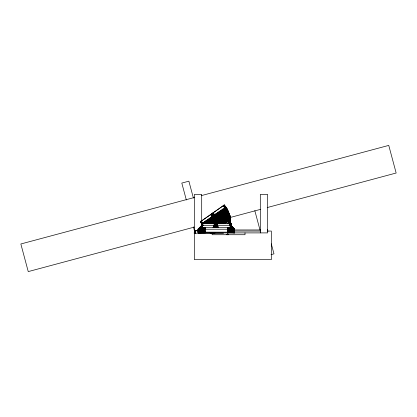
<?xml version="1.0" encoding="UTF-8"?>
<svg xmlns="http://www.w3.org/2000/svg" width="417" height="417" viewBox="0 0 417 417"><rect width="100%" height="100%" fill="white"/><g stroke="black" fill="none" stroke-linecap="round" stroke-linejoin="round"><path stroke-width="0.63" d="M223.533 233.249L194.228 233.249L194.437 230.684L198.283 230.684M194.499 233.249L194.645 230.684L194.405 230.867L193.551 226.911M194.755 233.249L194.885 230.684L194.619 233.249M195.276 233.249L195.396 230.684L195.083 230.867L195.083 233.249M198.044 232.16L198.08 229.23L201.698 225.566L230.997 225.566L234.667 229.23L234.667 232.16L198.033 232.16L198.033 229.23L201.698 225.566L198.216 229.23L198.138 232.16L198.445 232.894L198.08 232.16L198.409 232.894L267.631 232.894L267.636 194.426L260.307 194.426L260.307 232.894M214.348 225.566L213.212 227.395L214.171 225.566L213.984 221.568L213.249 218.576L210.694 214.526C213.254 216.762 215.016 221.578 214.541 225.566L213.468 227.395C215.016 224.727 214.369 221.328 213.249 218.576L201.698 223.736L201.792 225.566L198.32 229.23L198.32 232.16L198.69 232.894L198.445 229.23L200.28 227.395L198.591 229.23L198.591 232.16L198.966 232.894L198.758 229.23L201.969 225.566L201.953 223.648L200.561 221.396L201.838 223.632M202.083 225.566L198.945 229.23L198.945 232.16L199.331 232.894L199.154 229.23L202.083 225.566L202.047 223.569L200.655 221.333L200.551 221.625M199.628 232.16L200.024 232.894L199.894 229.23L202.553 225.566L202.516 223.502L201.025 221.073L200.89 221.391L202.349 223.548L202.375 225.566L199.628 229.23L199.774 232.894L199.383 232.16L199.383 229.23L202.219 225.566L202.193 223.564L200.759 221.255L200.65 221.563M201.187 221.182L201.348 220.848L202.865 223.288L202.949 225.566L200.176 229.23L200.176 232.16L200.582 232.894L200.478 229.23L202.74 225.566L202.662 223.34L201.182 220.963L201.03 221.291M200.478 232.16L200.885 232.894L200.791 229.23L202.949 225.566M201.119 232.16L201.536 232.894L201.463 229.23L202.308 227.395L201.119 229.23L201.202 232.894L200.791 232.16M201.463 232.16L201.88 232.894L201.812 229.23L202.61 227.395L201.463 229.23M201.812 232.16L202.235 232.894L202.177 229.23L202.928 227.395L201.812 229.23M202.938 232.16L203.36 232.894L203.59 227.395L202.938 229.23L202.98 232.894L202.553 232.16L202.553 229.23L203.256 227.395L202.938 229.23M203.731 232.16L204.148 232.894L204.288 227.395L203.731 229.23L203.751 232.894L203.329 232.16M204.132 232.16L204.549 232.894L204.643 227.395L204.132 229.23M205.357 232.894L205.357 227.395L204.95 229.23L204.956 232.894L204.538 232.16M217.153 225.566C217.783 220.947 215.375 215.917 213.144 212.811C216.115 216.345 217.737 220.942 217.34 225.566L218.227 227.395L216.955 225.566C217.538 220.963 215.24 216.011 212.993 212.915M198.033 229.23L234.651 229.23L230.976 225.566L230.403 221.813L230.669 225.566L233.937 229.23L233.728 232.894L234.109 232.16L234.109 229.23L230.669 225.566C230.476 218.32 229.168 210.804 224.153 205.101L226.9 209.047L228.688 212.675M229.84 225.566C230.236 218.404 227.838 211.242 223.382 205.644L223.548 205.524C228.026 211.158 230.439 218.362 230.038 225.566L231.284 227.395L229.621 225.566C230.017 218.445 227.635 211.33 223.204 205.763L223.382 205.644M234.25 232.894L234.562 229.23L230.976 225.566L231.002 224.257M228.709 234.724L228.188 234.542M234.651 229.23L230.997 225.566L230.69 222.991L230.778 225.566L233.937 229.23M215.542 227.395L215.589 222.673L214.984 219.545L201.698 223.736L200.332 221.781L224.278 205.013C229.835 210.705 230.148 218.294 230.867 225.566L234.255 229.23L234.005 232.894L234.38 232.16L234.38 229.23L230.935 225.566L230.403 221.813M234.562 232.16L234.192 232.894L234.479 229.23L230.867 225.566C230.424 218.43 228.521 211.012 223.835 205.326L227.739 211.336L229.981 218.216L229.83 217.377L227.374 217.215L218.602 219.738L216.736 215.693L214.15 216.991L215.693 221.578L215.86 227.395M224.153 205.101L224.065 205.164C228.855 210.924 230.763 218.237 230.392 225.566L231.743 227.395L230.226 225.566C230.596 218.372 228.235 211.075 223.7 205.419L223.835 205.326M230.002 216.152C229.465 220.077 230.768 217.085 229.006 215.349M234.38 229.23L230.778 225.566L230.742 223.225L230.976 225.566L230.992 224.226L229.767 216.569L225.868 216.6L215.354 219.994M232.123 227.395L230.538 225.566L230.658 222.714L230.22 220.603L230.716 223.105L230.257 221.046L230.445 221.828L230.325 221.406M228.568 229.23L228.057 227.395L228.146 232.894L228.568 232.16L228.412 227.395L228.969 229.23L228.943 232.894L229.366 232.16L229.105 227.395L229.757 229.23L229.72 232.894L230.142 232.16L230.142 229.23L229.439 227.395L229.757 229.23M230.955 224.075L230.935 225.566L234.562 229.23M230.528 222.23L229.83 217.377L229.96 217.752M230.867 225.566L230.846 223.58M215.855 225.566L216.173 227.395C216.506 222.459 215.516 217.314 212.117 213.53L212.482 213.275C216.016 217.127 216.793 222.397 216.793 227.395C216.36 222.516 215.912 217.21 212.305 213.4L212.66 213.15C216.407 217.022 216.647 222.506 217.393 227.395L216.532 225.566L217.095 227.395M228.568 232.16L228.547 232.894L228.969 232.16M204.95 229.23L204.997 227.395L204.538 229.23M230.825 223.502L230.799 223.382M214.984 219.545L214.812 219.04L213.608 219.472L213.593 219.983L213.9 220.39L215.136 220.056M227.015 208.98L216.736 215.693C218.049 217.653 220.765 222.86 217.34 223.736L218.774 223.71L218.967 221.88L227.958 220.218L230.215 220.551L229.85 218.19L226.29 218.211L201.734 223.72L215.615 223.204M229.767 216.569L229.955 217.017L229.814 215.719L230.408 221.432M214.249 232.728L214.922 232.894L210.163 232.894L214.984 232.894M212.467 232.754L211.132 232.848L214.672 232.853M228.751 212.654L230.002 216.157L229.949 217.34L229.642 216.6L229.949 217.403L228.985 213.431M230.299 220.791L229.955 218.445M229.366 232.16L229.334 232.894L229.757 232.16M214.812 219.04L213.405 216.183L201.703 223.731L213.421 219.467L213.441 219.019L216.215 217.903L228.203 214.948L228.448 215.725L227.145 216.376L227.896 219.785L228.193 223.705L229.621 223.736L229.824 222.954L230.658 222.928L230.789 223.736M211.622 232.759L210.163 232.894L214.432 232.853M230.34 221.265L226.765 221.073L218.967 221.88L218.789 221.615L218.67 220.04L225.17 219.133L229.042 218.086L229.147 217.533M228.323 234.724L227.025 234.724M212.92 232.754L211.815 232.801M229.887 216.866L229.814 215.719L229.887 216.908M217.961 217.658L226.441 214.307L227.937 214.182L228.203 214.948L218.362 218.831L217.94 218.018L217.961 217.658L228.813 212.628M224.315 204.987L200.337 221.776L200.395 221.516L201.703 223.726L214.124 222.647L218.894 222.793L218.967 221.88L226.827 221.766L229.517 221.302L229.663 220.614M230.142 232.16L230.095 232.894L230.518 232.16L230.518 229.23L229.767 227.395L230.882 229.23L230.82 232.894L231.237 232.16L231.237 229.23L230.392 227.395L231.576 229.23L231.492 232.894L231.904 232.16L231.904 229.23L230.961 227.395L232.222 229.23L232.113 232.894L232.519 232.16L232.519 229.23L231.221 227.395L232.222 229.23M230.288 220.979L229.97 218.67M200.473 221.682L200.363 221.761M230.518 232.16L230.46 232.894L230.882 232.16M229.903 216.621L229.876 215.704L225.706 216.074M211.69 213.827C214.229 217.075 216.334 222.605 215.229 227.395L215.625 225.566M230.585 222.35L230.538 225.566L233.749 229.23L233.556 232.894L233.937 232.16M229.991 216.272L229.856 215.709L229.986 216.324M231.237 232.16L231.164 232.894L231.576 232.16M230.038 219.681L229.949 218.92M230.684 223.736L230.518 222.188M210.721 232.894L210.163 232.894L211.7 232.801M203.731 229.23L203.934 227.395L203.329 229.23M215.693 221.578L218.716 221.088L218.789 223.637L218.383 220.082L216.991 216.022L220.624 213.04L223.851 211.899L224.059 211.445L223.225 213.379L216.215 217.903M230.215 220.551L229.991 218.899M231.904 232.16L231.81 232.894L232.222 232.16M213.441 219.019L213.045 218.138L214.192 217.57M214.765 232.816L214.917 232.853M230.502 222.282L230.778 223.397M213.405 216.183L211.549 213.702C213.384 216.486 216.444 222.579 214.917 227.395L215.401 225.566M232.519 232.16L232.399 232.894L232.801 232.16L232.801 229.23L230.226 225.566L230.215 222.944M218.935 222.339C218.617 223.319 216.725 223.069 215.844 223.194M218.716 221.088L218.795 220.656L225.17 219.133L223.225 213.379C224.08 211.575 224.591 209.209 226.577 208.297L227.416 209.688L225.164 211.528L223.752 212.17L224.513 210.392L227.145 216.376M230.325 221.198L230.408 221.62M232.801 232.16L232.67 232.894L233.067 232.16L233.067 229.23L231.696 227.395L233.311 229.23L233.155 232.894L233.541 232.16L233.541 229.23L232.097 227.395L233.749 229.23M227.578 218.065L228.87 217.293L228.964 216.772M230.382 222.939L230.392 225.566L231.941 227.395M227.374 217.215L228.667 216.506L228.761 216.022M229.308 218.299L229.199 218.883L225.357 220.223L218.889 221.265L225.435 220.77L226.765 221.073L229.433 220.494L229.569 219.837L226.509 219.295L215.599 221.046M210.35 232.894L210.621 232.811M227.958 220.218L229.324 219.686L229.449 219.066L227.75 218.925L226.509 219.295M233.067 232.16L232.921 232.894L233.311 232.16M230.346 221.083L230.392 221.333M218.774 223.71L218.967 222.798L218.8 223.564L218.967 222.798L226.858 222.782L223.481 223.71L218.967 222.798L218.831 223.314L217.33 223.137M226.744 215.125L228.026 213.796L229.11 213.384M211.826 232.759L212.19 232.754M218.967 222.798L218.81 223.496L218.763 223.189M229.741 221.391L229.574 222.11L228.156 222.391M213.004 218.461L212.821 217.705L213.947 217.101M230.028 222.949L230.038 225.566L233.067 229.23M233.541 232.16L233.364 232.894L233.749 232.16M230.486 222.032L229.793 222.172L229.611 222.923L228.188 223.267L229.621 223.736M228.495 211.878L224.93 214.004L218.649 215.427L214.625 217.961M215.177 225.566L214.614 227.395C215.881 222.866 214.067 216.97 211.018 214.296C213.978 217.841 215.902 222.954 214.02 227.395L214.958 225.566L214.312 227.395M210.653 232.733L211.508 232.717L211.059 232.764M234.109 232.16L233.88 232.894L234.255 232.16M212.029 232.801L211.393 232.848L211.711 232.759M228.156 211.138L220.478 215.235L221.255 213.66L223.851 211.899L223.59 212.54L224.226 212.503M214.171 223.736L214.343 223.251M214.161 223.189L214.312 222.767M234.38 232.16L234.109 232.894L234.479 232.16M214.124 222.647L214.265 222.287L215.537 222.141M200.759 221.484L200.89 221.391M215.625 223.736L201.698 223.736L224.513 210.392L215.453 216.282M216.991 216.022L219.952 214.547L217.241 216.366L219.952 214.547L220.624 213.04L221.255 213.66C223.293 213.483 225.66 212.8 226.759 210.939L227.797 210.408M223.851 211.899L223.429 212.915L226.65 211.2L227.103 211.638M214.541 225.566L213.739 227.395L214.745 225.566M208.239 221.672L201.703 223.731L214.062 222.105L215.464 221.615M213.139 232.801L213.739 232.806M201.119 229.23L202.016 227.395L200.791 229.23M228.156 232.16L227.745 232.894L227.698 227.395L228.156 229.23M229.746 215.74L229.97 216.605L229.501 216.637M202.177 229.23L203.256 227.395M202.74 223.674L215.375 221.088M229.944 218.279L230.007 218.571M212.967 227.395L214.171 225.566M210.533 232.733L210.741 232.769M195.083 230.867L194.911 233.249M200.478 229.23L201.734 227.395M194.911 230.867L194.755 230.867M202.662 223.34L207.484 220.046M223.752 212.17L226.275 210.481L226.759 210.939M226.348 234.542L226.233 234.542M212.8 232.707L214.317 232.769M202.74 225.566L199.628 229.23M202.553 225.566L199.383 229.23M194.327 230.867L194.551 230.684M199.894 229.23L201.474 227.395M202.375 225.566L199.154 229.23M202.219 225.566L198.945 229.23M217.549 217.038L218.649 215.427L217.752 217.523M198.758 229.23L200.431 227.395M198.445 229.23L201.87 225.566L201.87 223.736M197.976 230.867L194.416 230.684L194.239 233.249M198.08 229.23L201.87 225.566M201.969 225.566L198.32 229.23M213.494 232.894L213.014 232.712M217.94 218.018L216.616 219.029L215.203 219.478M228.667 216.506L216.929 220.181M215.031 218.961L217.617 217.585M226.441 214.307L227.646 213.426L228.026 213.796M202.725 223.559L213.9 220.39M201.734 223.715L213.108 215.74M214.15 216.991L213.296 215.61L225.701 206.926M227.937 214.182L218.169 218.242L224.471 216.444M230.21 220.781L230.028 219.233M213.598 216.058L226.155 207.598L226.577 208.297M229.918 216.418L229.934 216.642M215.156 215.766L225.461 209.073L226.009 209.569M227.75 218.925L229.042 218.086M214.51 214.76L225.029 208.391L225.607 208.896M214.844 215.255L225.461 209.073M218.487 220.593L217.158 221.354L218.789 221.615M225.868 216.6L227.02 215.954M195.276 230.867L195.604 230.684L195.479 233.249M214.395 217.471L216.976 216.157M213.045 218.138L212.764 217.971L202.803 223.147M217.054 220.765L218.383 220.082M207.916 220.833L202.865 223.288L213.223 218.961M229.517 221.302L228.13 221.959L229.793 222.172M213.249 218.576L214.416 218.055M228.057 221.088L229.433 220.494M218.107 218.518L216.616 219.029L218.127 219.066M223.903 214.891L217.726 217.085L225.936 213.097L227.338 212.675L227.739 213.066M224.638 216.976L218.263 219.024M228.292 214.531L229.386 214.15M228.537 215.271L229.642 214.922M216.423 218.461L217.804 218.075M217.293 222.542L218.847 222.136M194.426 197.476L20.85 243.981L28.247 271.597L194.275 227.109M201.343 195.62L388.753 145.403L396.15 173.019L267.229 207.562M229.496 217.674L260.469 209.376M228.193 223.705L225.545 221.875L222.11 222.793L218.967 221.88M271.029 254.646L273.979 253.854L271.29 243.836M225.566 212.305L227.004 211.93L227.432 212.347M224.789 217.507L218.445 219.133L218.524 220.051L218.602 219.738L225.055 218.586M227.479 217.643L228.87 217.293M194.4 229.955L194.405 233.249M215.766 222.115L218.644 221.63M225.164 211.528L226.65 211.2M218.529 219.436L224.93 218.049M224.106 215.407L225.388 215.162M211.951 232.754L211.461 232.848L212.43 232.801M226.275 210.481L224.737 210.767L225.878 209.772L226.395 210.246M215.98 217.356L217.419 217.101M229.449 219.066L230.059 219.113M202.907 223.429L208.453 222.542M229.569 219.837L230.116 219.764M215.725 216.814L217.492 216.72M230.163 220.51L230.121 220.239M229.324 219.686L225.274 219.676L225.17 219.133M223.7 205.419L223.548 205.524M226.113 213.494L227.646 213.426M202.938 223.58L208.552 223.434M216.783 219.603L218.263 219.571M210.694 232.811L211.237 232.764M210.955 232.806L211.409 232.806M215.855 223.736L230.877 223.736L230.935 224.044L230.81 223.538L230.992 224.226L230.872 223.846M199.863 227.395L232.832 227.395L230.935 225.566L230.924 223.939L230.236 222.965L230.893 223.903M234.26 229.96L260.521 229.96M234.26 231.06L260.521 231.06M267.469 231.06L271.347 231.06L271.347 259.65L194.369 259.65L194.369 194.426L201.698 194.426L201.698 220.775M224.065 205.164L223.955 205.237M213.15 232.848L213.952 232.848M214.072 232.806L214.698 232.816M214.202 232.769L213.869 232.764L214.333 232.769M228.172 222.829L229.824 222.954M224.278 205.013L224.226 205.049M210.663 214.547L210.444 214.479M225.274 219.676L225.357 220.223L226.681 220.39M217.236 221.948L218.701 222.146M226.196 222.324L226.869 222.459M229.929 218.06L229.83 217.377L229.965 217.903M211.377 214.046L211.367 213.832M213.296 215.61L211.93 213.66L212.305 213.4M211.627 213.65L212.102 213.316M210.694 214.526L212.821 217.705M212.217 217.033L212.587 217.288M211.914 216.579L212.331 216.876M229.929 218.023L229.83 217.377M232.415 227.395L234.255 229.23M232.728 227.395L234.479 229.23M233.541 229.23L231.909 227.395L233.311 229.23M230.773 223.262L230.575 222.475M231.221 227.395L232.801 229.23M213.874 221.036L214.119 221.333M213.744 220.504L214.02 220.859M230.658 222.928L230.679 222.949M225.644 206.962L226.103 207.635M231.904 229.23L230.684 227.395L231.576 229.23M231.237 229.23L230.085 227.395L230.882 229.23M229.621 225.566L230.763 227.395M217.34 225.566L218.482 227.395M218.883 222.902L218.737 222.668L218.873 223.006M229.439 227.395L230.518 229.23M202.177 232.16L202.599 232.894L202.553 232.16M212.498 217.497L212.764 217.971M199.894 232.16L200.296 232.894L200.176 232.16M199.154 232.16L199.545 232.894L199.383 232.16M227.354 209.72L227.734 210.439M198.758 232.16L199.138 232.894L198.945 232.16M198.445 232.16L198.82 232.894L198.591 232.16M216.751 225.566L217.684 227.395L216.955 225.566M198.138 232.16L198.586 232.894L198.32 232.16M198.033 232.16L198.409 232.894M211.888 213.468L211.742 213.791M228.094 211.169L228.433 211.904M230.862 223.804L230.997 225.566M229.366 229.23L228.761 227.395L228.969 229.23M267.433 229.428L267.938 231.31M254.818 210.658L260.02 230.075M193.41 198.085L188.88 181.176L181.807 183.073L186.336 199.983M227.75 229.23L227.338 227.395L227.338 232.894M216.084 225.566L216.486 227.395L216.314 225.566M225.357 220.223L225.545 221.875M229.944 218.862L229.975 219.133M245.008 232.894L245.008 234.724L212.154 234.724L212.154 232.894M227.812 232.894L227.812 234.724M201.698 223.35L201.698 225.92M194.499 229.96L194.499 231.06M234.62 232.16L234.286 232.894L234.62 232.16M229.97 218.055L229.684 217.413L229.97 218.07"/></g></svg>
